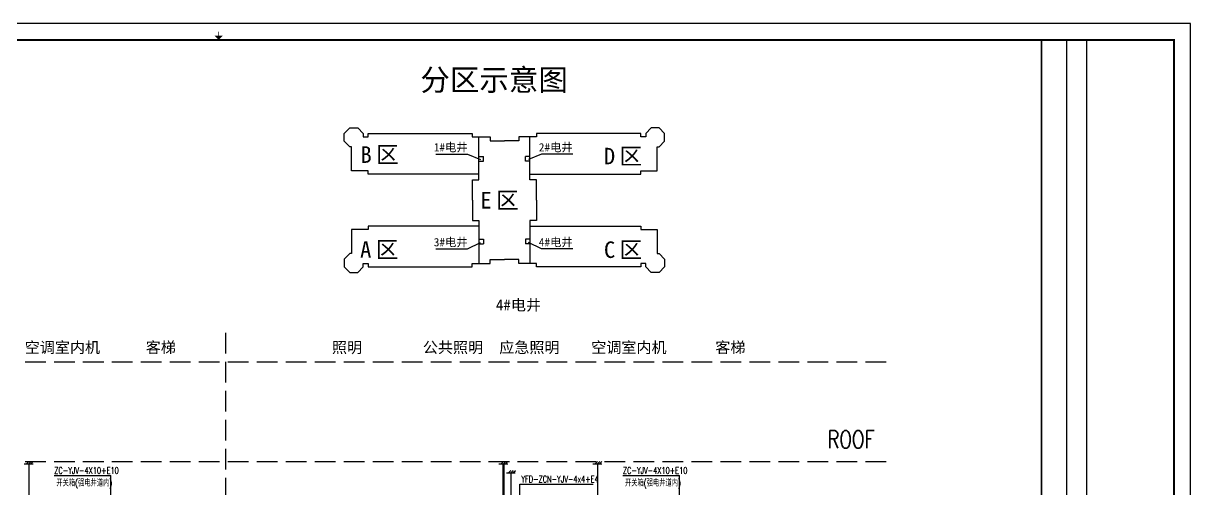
# Model space of a CAD drawing. Extents: x -336391 to 664021, y -458009 to -178412.
# Drawn here: x -287989 to -217491, y -402024 to -373909 of the extents above; entities that cross this region are included whole.
import ezdxf

# ---------------------------------------------------------------- set-up
doc = ezdxf.new("R2010")
doc.units = 0
doc.header["$LTSCALE"] = 1000
doc.header["$MEASUREMENT"] = 0
doc.linetypes.add('DASH', pattern=[0.35, 0.25, -0.1])
for name, color, linetype in [('A-墙线', 7, 'CONTINUOUS'), ('AXIS', 3, 'CONTINUOUS'), ('SIG_TEXT', 7, 'CONTINUOUS'), ('STAIR', 4, 'CONTINUOUS'), ('WALL', 7, 'CONTINUOUS'), ('WIRE-照明', 6, 'CONTINUOUS'), ('图框', 7, 'CONTINUOUS'), ('房间名称', 7, 'CONTINUOUS')]:
    doc.layers.add(name, color=color, linetype=linetype)
doc.layers.add('WIRE', color=6, linetype='CONTINUOUS', lineweight=50)
doc.styles.add('HT', font='simhei.ttf')
doc.styles.add('HZ', font='tjromans.shx', dxfattribs={"width": 0.75, "bigfont": 'tjhztxt.shx'})
doc.styles.add('HZTXT', font='tj-romans1.shx', dxfattribs={"width": 0.6, "bigfont": 'hztxt.shx'})
doc.styles.add('STYLE2', font='')
doc.styles.get('STYLE2').set_extended_font_data('SimSun')

# ---------------------------------------------------------------- blocks, each defined once
blk = doc.blocks.new('tk2')
at = {"layer": '图框'}
for p, q in [((118900, 84100), (0, 84100)), ((118900, 0), (118900, 84100)), ((111400, 83100), (111400, 41100)), ((112600, 83100), (112600, 41100))]:
    blk.add_line(p, q, dxfattribs=at)
for points, const_width in [([(60200, 83350), (60200, 83600)], 30), ([(109900, 83100), (109900, 1000)], 100)]:
    blk.add_lwpolyline(points, dxfattribs=dict(at, const_width=const_width))
at = {"layer": '图框', "const_width": 120}
blk.add_lwpolyline([(117900, 1000), (117900, 83100), (2500, 83100), (2500, 1000)], close=True, dxfattribs=at)
at = {"layer": '图框'}
blk.add_solid([(59950, 83350), (60450, 83350), (60200, 83100)], dxfattribs=at)

msp = doc.modelspace()

# ---------------------------------------------------------------- linework, layer by layer
at = {"layer": 'A-墙线'}
for p, q in [((-260473.3, -383022.7), (-260473.3, -380762.7)), ((-257393.3, -383022.7), (-257393.3, -380762.7)), ((-260473.3, -381962.7), (-260203.3, -381962.7)), ((-260203.3, -382242.7), (-260203.3, -381962.7)), ((-257663.3, -382242.7), (-257663.3, -381962.7)), ((-257393.3, -381962.7), (-257663.3, -381962.7)), ((-260473.3, -382242.7), (-260203.3, -382242.7)), ((-257393.3, -382242.7), (-257663.3, -382242.7)), ((-260473.3, -386162.7), (-260473.3, -388422.7)), ((-257393.3, -386162.7), (-257393.3, -388422.7)), ((-260473.3, -386942.7), (-260203.3, -386942.7)), ((-260203.3, -386942.7), (-260203.3, -387222.7)), ((-257663.3, -386942.7), (-257663.3, -387222.7)), ((-257393.3, -386942.7), (-257663.3, -386942.7)), ((-260473.3, -387222.7), (-260203.3, -387222.7)), ((-257393.3, -387222.7), (-257663.3, -387222.7))]:
    msp.add_line(p, q, dxfattribs=at)
at = {"layer": 'SIG_TEXT'}
for p, q in [((-286134.6, -401220.4), (-282696.8, -401220.4)), ((-282696.8, -402720), (-282696.8, -401220.4)), ((-257994.3, -427211.5), (-257994.3, -401755.1)), ((-257994.3, -401755.1), (-253576.2, -401755.1)), ((-251791.8, -401220.4), (-248354.1, -401220.4)), ((-248354.1, -402720), (-248354.1, -401220.4))]:
    msp.add_line(p, q, dxfattribs=at)
at = {"layer": 'STAIR', "linetype": 'DASH', "ltscale": 5}
for p, q in [((-275787.9, -392616.3), (-275787.9, -430480.4)), ((-322887.1, -394354.5), (-235750.2, -394354.5)), ((-322887.1, -394354.5), (-235750.2, -394354.5)), ((-322887.1, -400375.5), (-235750.2, -400375.5)), ((-322887.1, -400375.5), (-235750.2, -400375.5))]:
    msp.add_line(p, q, dxfattribs=at)
at = {"layer": 'WALL'}
for points in [[(-260863.3, -384592.7), (-260863.3, -383362.7), (-260473.3, -383362.7), (-260473.3, -383022.7), (-267163.3, -383022.7), (-267163.3, -382822.7), (-268163.3, -382822.7), (-268163.3, -381362.7), (-268269.6, -381362.7), (-268603.4, -381028.9), (-268603.4, -380556.7), (-268269.4, -380222.7), (-267797.2, -380222.7), (-267463.2, -380556.7), (-267463.2, -380762.7), (-267163.3, -380762.7), (-267163.3, -380562.7), (-260878.3, -380562.7), (-260878.3, -380762.7), (-259803.3, -380762.7), (-259803.3, -381012.7), (-258933.3, -381012.7)], [(-257003.3, -384592.7), (-257003.3, -383362.7), (-257393.3, -383362.7), (-257393.3, -383022.7), (-250703.3, -383022.7), (-250703.3, -382822.7), (-249703.3, -382822.7), (-249703.3, -381362.7), (-249596.9, -381362.7), (-249263.2, -381028.9), (-249263.2, -380556.7), (-249597.2, -380222.7), (-250069.4, -380222.7), (-250403.4, -380556.7), (-250403.4, -380762.7), (-250703.3, -380762.7), (-250703.3, -380562.7), (-256988.3, -380562.7), (-256988.3, -380762.7), (-258063.3, -380762.7), (-258063.3, -381012.7), (-258933.3, -381012.7)], [(-260863.3, -384592.7), (-260863.3, -385822.7), (-260473.3, -385822.7), (-260473.3, -386162.7), (-267163.3, -386162.7), (-267163.3, -386362.7), (-268163.3, -386362.7), (-268163.3, -387822.7), (-268269.6, -387822.7), (-268603.4, -388156.5), (-268603.4, -388628.7), (-268269.4, -388962.7), (-267797.2, -388962.7), (-267463.2, -388628.7), (-267463.2, -388422.7), (-267163.3, -388422.7), (-267163.3, -388622.7), (-260878.3, -388622.7), (-260878.3, -388422.7), (-259803.3, -388422.7), (-259803.3, -388172.7), (-258933.3, -388172.7)], [(-257003.3, -384592.7), (-257003.3, -385822.7), (-257393.3, -385822.7), (-257393.3, -386162.7), (-250703.3, -386162.7), (-250703.3, -386362.7), (-249703.3, -386362.7), (-249703.3, -387822.7), (-249596.9, -387822.7), (-249263.2, -388156.5), (-249263.2, -388628.7), (-249597.2, -388962.7), (-250069.4, -388962.7), (-250403.4, -388628.7), (-250403.4, -388422.7), (-250703.3, -388422.7), (-250703.3, -388622.7), (-256988.3, -388622.7), (-256988.3, -388422.7), (-258063.3, -388422.7), (-258063.3, -388172.7), (-258933.3, -388172.7)]]:
    msp.add_lwpolyline(points, dxfattribs=at)
at = {"layer": 'WIRE'}
msp.add_line((-258996.3, -400516.9), (-258996.3, -441271.4), dxfattribs=at)
at = {"layer": 'WIRE-照明'}
for p, q in [((-287797.3, -400517.6), (-287655.9, -400376.2)), ((-287663.9, -400517.6), (-287522.5, -400376.2)), ((-287530.6, -400517.6), (-287389.2, -400376.2)), ((-259129.6, -400516.9), (-258988.2, -400375.5)), ((-258996.3, -400516.9), (-258854.9, -400375.5)), ((-258863, -400516.9), (-258721.5, -400375.5)), ((-253454.6, -400517.6), (-253313.1, -400376.2)), ((-253321.2, -400517.6), (-253179.8, -400376.2)), ((-253187.9, -400517.6), (-253046.5, -400376.2)), ((-287930.6, -400517.6), (-287397.3, -400517.6)), ((-287663.9, -400517.6), (-287663.9, -441271.4)), ((-259263, -400516.9), (-258729.6, -400516.9)), ((-258816.7, -401069.7), (-258283.3, -401069.7)), ((-258683.3, -401069.7), (-258541.9, -400928.3)), ((-258550, -401069.7), (-258408.6, -400928.3)), ((-258550, -401069.7), (-258550, -441271.4)), ((-258416.7, -401069.7), (-258275.2, -400928.3)), ((-253587.9, -400517.6), (-253054.6, -400517.6)), ((-253321.2, -400517.6), (-253321.2, -441271.4))]:
    msp.add_line(p, q, dxfattribs=at)
at = {"layer": '房间名称'}
for p, q in [((-263072.6, -381804.4), (-261170.3, -381804.4)), ((-261170.3, -381804.4), (-260383, -382127.6)), ((-256696.3, -381804.4), (-257483.5, -382127.6)), ((-254794, -381804.4), (-256696.3, -381804.4)), ((-263072.6, -387537), (-261170.3, -387537)), ((-261170.3, -387537), (-260383, -387160.2)), ((-256696.3, -387537), (-257483.5, -387160.2)), ((-254794, -387537), (-256696.3, -387537))]:
    msp.add_line(p, q, dxfattribs=at)

# ---------------------------------------------------------------- block references
at = {"layer": 'A-墙线'}
msp.add_blockref('tk2', (-336390.6, -458008.9), dxfattribs=at)

# ---------------------------------------------------------------- texts
at = {"layer": 'AXIS', "color": 7, "style": 'HZ', "width": 0.75}
msp.add_text('ROOF', height=1066.67, dxfattribs=at).set_placement((-239421.7, -399579.2))
at = {"layer": 'SIG_TEXT', "color": 7, "style": 'STYLE2'}
for s, p in [('4#电井', (-259450.4, -391258)), ('空调室内机', (-287904.3, -393823.3)), ('客梯', (-280598.1, -393823.3)), ('照明', (-269350.9, -393823.3)), ('公共照明 ', (-263860.9, -393823.3)), ('应急照明 ', (-259244.6, -393823.3)), ('空调室内机', (-253691.6, -393823.3)), ('客梯', (-246198.6, -393823.3))]:
    msp.add_text(s, height=666.67, dxfattribs=at).set_placement(p)
at = {"layer": 'SIG_TEXT'}
for s, style, width, p in [('ZC-YJV-4X10+E10', 'HZ', 0.6, (-286121.8, -401123.8)), ('ZC-YJV-4X10+E10', 'HZ', 0.6, (-251779, -401123.8)), ('开关箱(强电井道内)', 'HZTXT', 0.7, (-285995.7, -401885.1, -4074.5)), ('YFD-ZCN-YJV-4x4+E4', 'HZ', 0.6, (-257915.4, -401644.1)), ('开关箱(强电井道内)', 'HZTXT', 0.7, (-251652.9, -401885.1, -4074.5))]:
    msp.add_text(s, height=400, dxfattribs=dict(at, style=style, width=width)).set_placement(p)
at = {"layer": '房间名称', "style": 'HT'}
for s, height, p in [('分区示意图', 1306.96, (-264013.5, -377976.6)), ('B', 1000, (-267627.3, -382339.3)), ('区', 1000, (-266682.2, -382339.3)), ('1#电井', 500, (-263200, -381649)), ('2#电井', 500, (-256857.6, -381649)), ('区', 1000, (-251979.4, -382429.6)), ('D', 1000, (-252924.6, -382429.6)), ('E', 1000, (-260387.7, -385097.3)), ('区', 1000, (-259442.6, -385097.3)), ('区', 1000, (-266705.8, -388071)), ('3#电井', 500, (-263200, -387381.6)), ('4#电井', 500, (-256857.6, -387381.6)), ('区', 1000, (-251979.4, -388084.5)), ('A', 1000, (-267650.9, -388071)), ('C', 1000, (-252924.6, -388084.5))]:
    msp.add_text(s, height=height, dxfattribs=at).set_placement(p)

doc.saveas('drawing.dxf')
